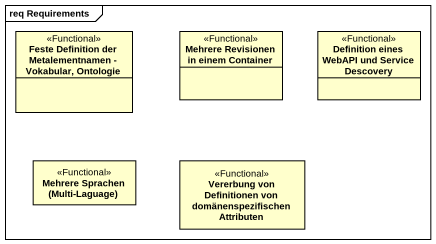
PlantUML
@startuml
mainframe req Requirements
hide circle
hide empty members
class "Feste Definition der Metalementnamen - Vokabular, Ontologie" as Feste_Definition_der <<Functional>>
class "Mehrere Revisionen in einem Container" as Mehrere_Revisionen_in_einem <<Functional>>
class "Definition eines WebAPI und Service Descovery" as Definition_eines_WebAPI_und <<Functional>>
class "Mehrere Sprachen (Multi-Laguage)" as Mehrere_Sprachen_Multi <<Functional>>
class "Vererbung von Definitionen von domänenspezifischen Attributen" as Vererbung_von_Definitionen <<Functional>>
@enduml
